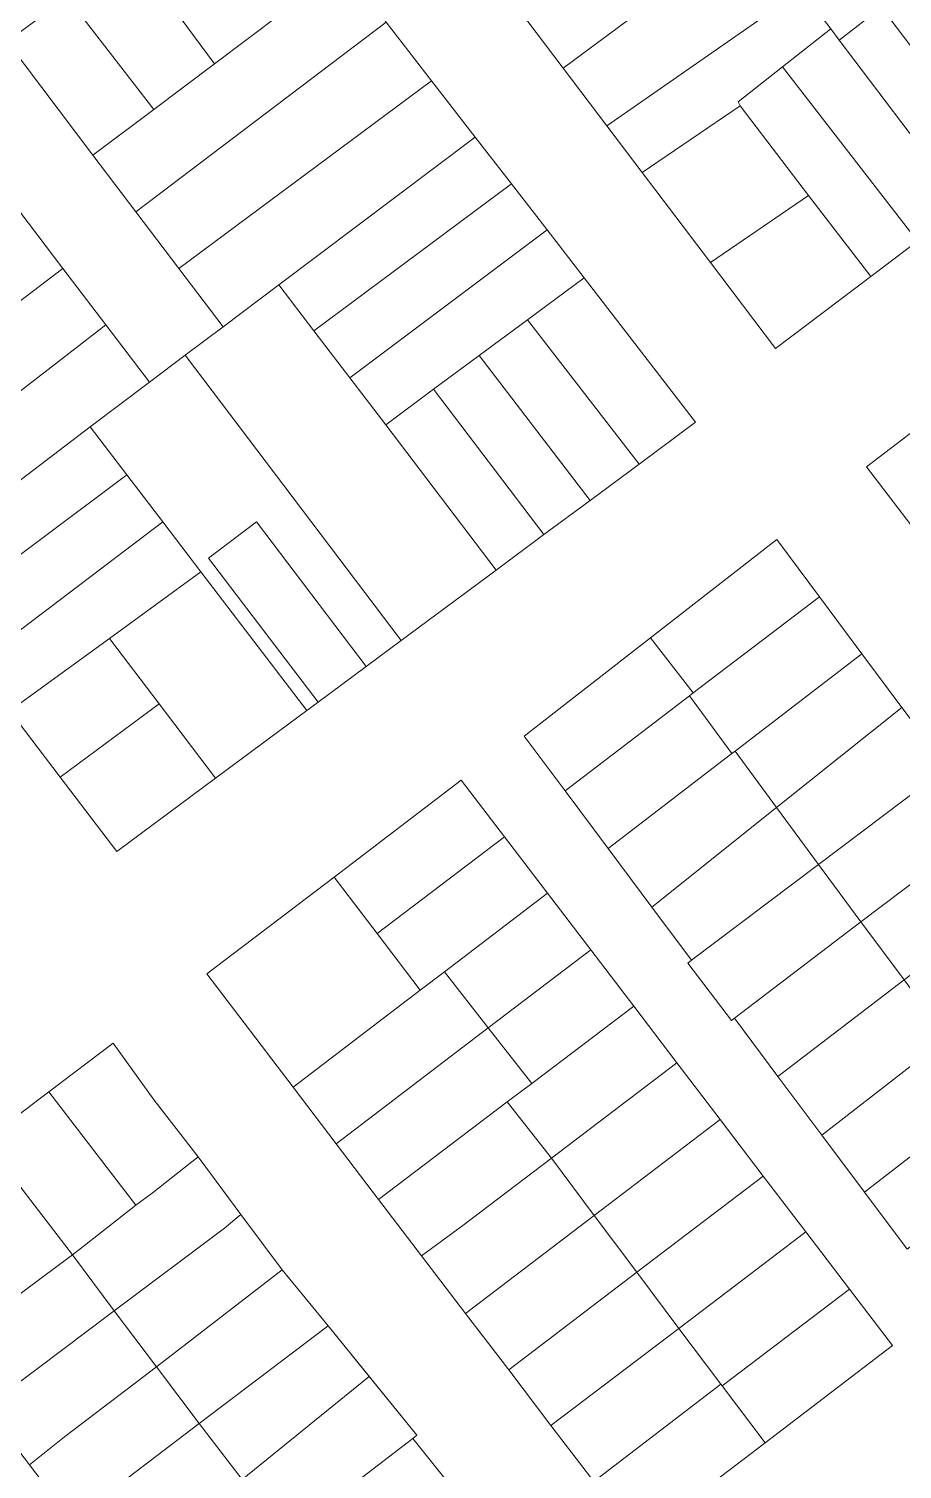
# Model space of a CAD drawing. Header units: metres. Extents: x 3873 to 16340, y -5213 to 3289.
# Drawn here: x 4281.7 to 4429, y 1300.6 to 1543.7 of the extents above; entities that cross this region are included whole.
import ezdxf

# ---------------------------------------------------------------- set-up
doc = ezdxf.new("R2010")
doc.units = ezdxf.units.M
doc.layers.add('CONTEXTO-MANZANAS', color=8, linetype='Continuous', lineweight=0, plot=False)
doc.layers.add('CONTEXTO-PARCELAS', color=9, linetype='Continuous', lineweight=0, plot=False)

msp = doc.modelspace()

# ---------------------------------------------------------------- linework, layer by layer
at = {"layer": 'CONTEXTO-MANZANAS'}
for points in [[(4481.72, 1545.82), (4471.82, 1538.32), (4461.44, 1530.45), (4454.44, 1525.13), (4446.75, 1519.29), (4439.57, 1513.85), (4431.6, 1507.82), (4423.72, 1501.85), (4407.69, 1489.7), (4396.69, 1504.23), (4385.16, 1519.41), (4379.19, 1527.29), (4371.82, 1537.01), (4364.29, 1546.98)], [(4341.97, 1544.79), (4349.66, 1534.88), (4357, 1525.38), (4363.13, 1517.48), (4369.13, 1509.73), (4375.38, 1501.66), (4394.19, 1477.32), (4384.66, 1470.23), (4376.38, 1464.1), (4368.6, 1458.32), (4360.57, 1452.35), (4344.53, 1440.45), (4338.62, 1436.06), (4330.52, 1430.05), (4328.62, 1428.63), (4313.22, 1417.23), (4296.57, 1404.85), (4287, 1417.38), (4278.5, 1428.57)], [(4439.41, 1448.26), (4423, 1469.73), (4431.35, 1476.13)], [(4429.85, 1337.73), (4422.69, 1347.35), (4415.5, 1356.98), (4408.07, 1366.91), (4400.75, 1376.76), (4400.22, 1376.35), (4392.88, 1386.04), (4393.47, 1386.51), (4386.78, 1395.45), (4379.41, 1405.35), (4372.16, 1415.07), (4365.25, 1424.32), (4386.57, 1440.88), (4407.88, 1457.48), (4415.07, 1447.85)], [(4415.07, 1447.85), (4422.25, 1438.23), (4429, 1429.16), (4436.6, 1419.01)], [(4333.19, 1400.54), (4354.66, 1416.91), (4361.94, 1407.35), (4369.22, 1397.82), (4376.5, 1388.29), (4383.78, 1378.73), (4391.03, 1369.2), (4398.32, 1359.63), (4405.6, 1350.1), (4412.78, 1340.66), (4420.16, 1331.01), (4427.41, 1321.48), (4405.94, 1305.1), (4384.47, 1288.76), (4377, 1298.54), (4369.78, 1308.01), (4362.66, 1317.38), (4355.38, 1326.91), (4347.94, 1336.66), (4340.69, 1346.16), (4333.53, 1355.54), (4326.28, 1365.1), (4311.72, 1384.2), (4333.19, 1400.54)], [(4263.63, 1348.07), (4274.22, 1356.1), (4285.07, 1364.32), (4295.94, 1372.54), (4302.88, 1362.88), (4310.28, 1353.32), (4317.5, 1343.6), (4324.47, 1334.26), (4332.19, 1324.85), (4339.13, 1316.29), (4347.16, 1306.38), (4346.47, 1305.82), (4354.16, 1296.23)], [(4288.97, 1291.98), (4281.82, 1301.35), (4274.41, 1311.04), (4267.13, 1320.6), (4252.6, 1339.7), (4263.63, 1348.07)]]:
    msp.add_lwpolyline(points, dxfattribs=at)
at = {"layer": 'CONTEXTO-PARCELAS'}
for points in [[(4417, 1543.66), (4412.03, 1550.2), (4403.94, 1560.85), (4396.16, 1571.13), (4367.07, 1609.51), (4375.03, 1615.54), (4426.35, 1547.85), (4425.57, 1547.26), (4418.41, 1541.76), (4417, 1543.66)], [(4417, 1543.66), (4412.03, 1550.2), (4403.94, 1560.85), (4396.16, 1571.13), (4367.07, 1609.51), (4375.03, 1615.54), (4426.35, 1547.85), (4425.57, 1547.26), (4418.41, 1541.76), (4417, 1543.66)], [(4364.29, 1546.98), (4388.03, 1564.85), (4396.16, 1571.13), (4403.94, 1560.85), (4371.82, 1537.01), (4364.29, 1546.98)], [(4364.29, 1546.98), (4388.03, 1564.85), (4396.16, 1571.13), (4403.94, 1560.85), (4371.82, 1537.01), (4364.29, 1546.98)], [(4298.85, 1556.95), (4309.85, 1565.1), (4324.41, 1546.29), (4313.03, 1537.73), (4298.85, 1556.95)], [(4298.85, 1556.95), (4309.85, 1565.1), (4324.41, 1546.29), (4313.03, 1537.73), (4298.85, 1556.95)], [(4379.19, 1527.29), (4371.82, 1537.01), (4403.94, 1560.85), (4412.03, 1550.2), (4379.19, 1527.29)], [(4379.19, 1527.29), (4371.82, 1537.01), (4403.94, 1560.85), (4412.03, 1550.2), (4379.19, 1527.29)], [(4288.16, 1549.01), (4298.85, 1556.95), (4313.03, 1537.73), (4302.78, 1530.04), (4288.16, 1549.01)], [(4288.16, 1549.01), (4298.85, 1556.95), (4313.03, 1537.73), (4302.78, 1530.04), (4288.16, 1549.01)], [(4324.41, 1546.29), (4331.41, 1551.7), (4334.69, 1554.23), (4341.97, 1544.79), (4299.78, 1512.79), (4292.53, 1522.35), (4302.78, 1530.04), (4313.03, 1537.73), (4324.41, 1546.29)], [(4324.41, 1546.29), (4331.41, 1551.7), (4334.69, 1554.23), (4341.97, 1544.79), (4299.78, 1512.79), (4292.53, 1522.35), (4302.78, 1530.04), (4313.03, 1537.73), (4324.41, 1546.29)], [(4426.35, 1547.85), (4433.07, 1553.01), (4454.44, 1525.13), (4446.75, 1519.29), (4425.57, 1547.26), (4426.35, 1547.85)], [(4426.35, 1547.85), (4433.07, 1553.01), (4454.44, 1525.13), (4446.75, 1519.29), (4425.57, 1547.26), (4426.35, 1547.85)], [(4278.07, 1541.51), (4288.16, 1549.01), (4302.78, 1530.04), (4292.53, 1522.35), (4278.07, 1541.51)], [(4278.07, 1541.51), (4288.16, 1549.01), (4302.78, 1530.04), (4292.53, 1522.35), (4278.07, 1541.51)], [(4412.03, 1550.2), (4417, 1543.66), (4408.82, 1537.23), (4401.35, 1531.35), (4401.72, 1530.66), (4385.16, 1519.41), (4379.19, 1527.29), (4412.03, 1550.2)], [(4412.03, 1550.2), (4417, 1543.66), (4408.82, 1537.23), (4401.35, 1531.35), (4401.72, 1530.66), (4385.16, 1519.41), (4379.19, 1527.29), (4412.03, 1550.2)], [(4439.57, 1513.85), (4418.41, 1541.76), (4425.57, 1547.26), (4446.75, 1519.29), (4439.57, 1513.85)], [(4439.57, 1513.85), (4418.41, 1541.76), (4425.57, 1547.26), (4446.75, 1519.29), (4439.57, 1513.85)], [(4307, 1503.23), (4299.78, 1512.79), (4341.97, 1544.79), (4349.66, 1534.88), (4307, 1503.23)], [(4307, 1503.23), (4299.78, 1512.79), (4341.97, 1544.79), (4349.66, 1534.88), (4307, 1503.23)], [(4431.6, 1507.82), (4408.82, 1537.23), (4417, 1543.66), (4418.41, 1541.76), (4439.57, 1513.85), (4431.6, 1507.82)], [(4431.6, 1507.82), (4408.82, 1537.23), (4417, 1543.66), (4418.41, 1541.76), (4439.57, 1513.85), (4431.6, 1507.82)], [(4287.44, 1503.23), (4280.22, 1512.73), (4265.44, 1532.16), (4278.07, 1541.51), (4292.53, 1522.35), (4299.78, 1512.79), (4307, 1503.23), (4314.47, 1493.38), (4308.1, 1488.6), (4302.07, 1484.04), (4294.72, 1493.7), (4287.44, 1503.23)], [(4287.44, 1503.23), (4280.22, 1512.73), (4265.44, 1532.16), (4278.07, 1541.51), (4292.53, 1522.35), (4299.78, 1512.79), (4307, 1503.23), (4314.47, 1493.38), (4308.1, 1488.6), (4302.07, 1484.04), (4294.72, 1493.7), (4287.44, 1503.23)], [(4423.72, 1501.85), (4413.25, 1515.54), (4401.72, 1530.66), (4401.35, 1531.35), (4408.82, 1537.23), (4431.6, 1507.82), (4423.72, 1501.85)], [(4423.72, 1501.85), (4413.25, 1515.54), (4401.72, 1530.66), (4401.35, 1531.35), (4408.82, 1537.23), (4431.6, 1507.82), (4423.72, 1501.85)], [(4307, 1503.23), (4349.66, 1534.88), (4357, 1525.38), (4323.91, 1500.48), (4314.47, 1493.38), (4307, 1503.23)], [(4307, 1503.23), (4349.66, 1534.88), (4357, 1525.38), (4323.91, 1500.48), (4314.47, 1493.38), (4307, 1503.23)], [(4396.69, 1504.23), (4385.16, 1519.41), (4401.72, 1530.66), (4413.25, 1515.54), (4396.69, 1504.23)], [(4396.69, 1504.23), (4385.16, 1519.41), (4401.72, 1530.66), (4413.25, 1515.54), (4396.69, 1504.23)], [(4323.91, 1500.48), (4357, 1525.38), (4363.13, 1517.48), (4329.78, 1492.73), (4323.91, 1500.48)], [(4323.91, 1500.48), (4357, 1525.38), (4363.13, 1517.48), (4329.78, 1492.73), (4323.91, 1500.48)], [(4335.85, 1484.79), (4329.78, 1492.73), (4363.13, 1517.48), (4369.13, 1509.73), (4335.85, 1484.79)], [(4335.85, 1484.79), (4329.78, 1492.73), (4363.13, 1517.48), (4369.13, 1509.73), (4335.85, 1484.79)], [(4407.69, 1489.7), (4396.69, 1504.23), (4413.25, 1515.54), (4423.72, 1501.85), (4407.69, 1489.7)], [(4407.69, 1489.7), (4396.69, 1504.23), (4413.25, 1515.54), (4423.72, 1501.85), (4407.69, 1489.7)], [(4248.5, 1489.29), (4259.1, 1497.04), (4269.6, 1504.73), (4276.25, 1509.57), (4280.22, 1512.73), (4287.44, 1503.23), (4245.79, 1471.57), (4238.1, 1481.66), (4248.5, 1489.29)], [(4248.5, 1489.29), (4259.1, 1497.04), (4269.6, 1504.73), (4276.25, 1509.57), (4280.22, 1512.73), (4287.44, 1503.23), (4245.79, 1471.57), (4238.1, 1481.66), (4248.5, 1489.29)], [(4341.91, 1476.82), (4335.85, 1484.79), (4369.13, 1509.73), (4375.38, 1501.66), (4365.82, 1494.57), (4357.69, 1488.54), (4350, 1482.85), (4341.91, 1476.82)], [(4341.91, 1476.82), (4335.85, 1484.79), (4369.13, 1509.73), (4375.38, 1501.66), (4365.82, 1494.57), (4357.69, 1488.54), (4350, 1482.85), (4341.91, 1476.82)], [(4253.04, 1462.07), (4245.79, 1471.57), (4287.44, 1503.23), (4294.72, 1493.7), (4271.19, 1475.57), (4253.04, 1462.07)], [(4253.04, 1462.07), (4245.79, 1471.57), (4287.44, 1503.23), (4294.72, 1493.7), (4271.19, 1475.57), (4253.04, 1462.07)], [(4344.53, 1440.45), (4308.1, 1488.6), (4314.47, 1493.38), (4323.91, 1500.48), (4329.78, 1492.73), (4335.85, 1484.79), (4341.91, 1476.82), (4360.57, 1452.35), (4344.53, 1440.45)], [(4344.53, 1440.45), (4308.1, 1488.6), (4314.47, 1493.38), (4323.91, 1500.48), (4329.78, 1492.73), (4335.85, 1484.79), (4341.91, 1476.82), (4360.57, 1452.35), (4344.53, 1440.45)], [(4365.82, 1494.57), (4375.38, 1501.66), (4394.19, 1477.32), (4384.66, 1470.23), (4365.82, 1494.57)], [(4365.82, 1494.57), (4375.38, 1501.66), (4394.19, 1477.32), (4384.66, 1470.23), (4365.82, 1494.57)], [(4271.19, 1475.57), (4294.72, 1493.7), (4302.07, 1484.04), (4292.03, 1476.51), (4260.41, 1452.38), (4253.04, 1462.07), (4271.19, 1475.57)], [(4271.19, 1475.57), (4294.72, 1493.7), (4302.07, 1484.04), (4292.03, 1476.51), (4260.41, 1452.38), (4253.04, 1462.07), (4271.19, 1475.57)], [(4376.38, 1464.1), (4357.69, 1488.54), (4365.82, 1494.57), (4384.66, 1470.23), (4376.38, 1464.1)], [(4376.38, 1464.1), (4357.69, 1488.54), (4365.82, 1494.57), (4384.66, 1470.23), (4376.38, 1464.1)], [(4328.62, 1428.63), (4310.71, 1452.06), (4304.29, 1460.47), (4298.22, 1468.41), (4292.03, 1476.51), (4302.07, 1484.04), (4308.1, 1488.6), (4344.53, 1440.45), (4338.62, 1436.06), (4320.1, 1460.48), (4312.03, 1454.34), (4330.52, 1430.05), (4328.62, 1428.63)], [(4328.62, 1428.63), (4310.71, 1452.06), (4304.29, 1460.47), (4298.22, 1468.41), (4292.03, 1476.51), (4302.07, 1484.04), (4308.1, 1488.6), (4344.53, 1440.45), (4338.62, 1436.06), (4320.1, 1460.48), (4312.03, 1454.34), (4330.52, 1430.05), (4328.62, 1428.63)], [(4368.6, 1458.32), (4350, 1482.85), (4357.69, 1488.54), (4376.38, 1464.1), (4368.6, 1458.32)], [(4368.6, 1458.32), (4350, 1482.85), (4357.69, 1488.54), (4376.38, 1464.1), (4368.6, 1458.32)], [(4341.91, 1476.82), (4350, 1482.85), (4368.6, 1458.32), (4360.57, 1452.35), (4341.91, 1476.82)], [(4341.91, 1476.82), (4350, 1482.85), (4368.6, 1458.32), (4360.57, 1452.35), (4341.91, 1476.82)], [(4266.35, 1444.57), (4260.41, 1452.38), (4292.03, 1476.51), (4298.22, 1468.41), (4266.35, 1444.57)], [(4266.35, 1444.57), (4260.41, 1452.38), (4292.03, 1476.51), (4298.22, 1468.41), (4266.35, 1444.57)], [(4439.41, 1448.26), (4423, 1469.73), (4431.35, 1476.13), (4447.6, 1454.57), (4439.41, 1448.26)], [(4439.41, 1448.26), (4423, 1469.73), (4431.35, 1476.13), (4447.6, 1454.57), (4439.41, 1448.26)], [(4439.41, 1448.26), (4423, 1469.73), (4431.35, 1476.13), (4447.6, 1454.57), (4439.41, 1448.26)], [(4266.35, 1444.57), (4298.22, 1468.41), (4304.29, 1460.47), (4272.53, 1436.41), (4266.35, 1444.57)], [(4266.35, 1444.57), (4298.22, 1468.41), (4304.29, 1460.47), (4272.53, 1436.41), (4266.35, 1444.57)], [(4272.53, 1436.41), (4304.29, 1460.47), (4310.71, 1452.06), (4295.32, 1440.82), (4278.5, 1428.57), (4272.53, 1436.41)], [(4272.53, 1436.41), (4304.29, 1460.47), (4310.71, 1452.06), (4295.32, 1440.82), (4278.5, 1428.57), (4272.53, 1436.41)], [(4312.03, 1454.34), (4320.1, 1460.48), (4338.62, 1436.06), (4330.52, 1430.05), (4312.03, 1454.34)], [(4312.03, 1454.34), (4320.1, 1460.48), (4338.62, 1436.06), (4330.52, 1430.05), (4312.03, 1454.34)], [(4407.88, 1457.48), (4415.07, 1447.85), (4393.8, 1431.6), (4386.57, 1440.88), (4407.88, 1457.48)], [(4407.88, 1457.48), (4415.07, 1447.85), (4393.8, 1431.6), (4386.57, 1440.88), (4407.88, 1457.48)], [(4303.69, 1429.79), (4295.32, 1440.82), (4310.71, 1452.06), (4328.62, 1428.63), (4313.22, 1417.23), (4303.69, 1429.79)], [(4303.69, 1429.79), (4295.32, 1440.82), (4310.71, 1452.06), (4328.62, 1428.63), (4313.22, 1417.23), (4303.69, 1429.79)], [(4393.13, 1431.1), (4393.8, 1431.6), (4415.07, 1447.85), (4422.25, 1438.23), (4400.85, 1421.79), (4400.32, 1421.38), (4393.13, 1431.1)], [(4393.13, 1431.1), (4393.8, 1431.6), (4415.07, 1447.85), (4422.25, 1438.23), (4400.85, 1421.79), (4400.32, 1421.38), (4393.13, 1431.1)], [(4287, 1417.38), (4278.5, 1428.57), (4295.32, 1440.82), (4303.69, 1429.79), (4287, 1417.38)], [(4287, 1417.38), (4278.5, 1428.57), (4295.32, 1440.82), (4303.69, 1429.79), (4287, 1417.38)], [(4393.8, 1431.6), (4393.13, 1431.1), (4372.16, 1415.07), (4365.25, 1424.32), (4386.57, 1440.88), (4393.8, 1431.6)], [(4393.8, 1431.6), (4393.13, 1431.1), (4372.16, 1415.07), (4365.25, 1424.32), (4386.57, 1440.88), (4393.8, 1431.6)], [(4407.85, 1412.26), (4400.85, 1421.79), (4422.25, 1438.23), (4429, 1429.16), (4407.85, 1412.26)], [(4407.85, 1412.26), (4400.85, 1421.79), (4422.25, 1438.23), (4429, 1429.16), (4407.85, 1412.26)], [(4296.57, 1404.85), (4287, 1417.38), (4303.69, 1429.79), (4313.22, 1417.23), (4296.57, 1404.85)], [(4296.57, 1404.85), (4287, 1417.38), (4303.69, 1429.79), (4313.22, 1417.23), (4296.57, 1404.85)], [(4379.41, 1405.35), (4372.16, 1415.07), (4393.13, 1431.1), (4400.32, 1421.38), (4379.41, 1405.35)], [(4379.41, 1405.35), (4372.16, 1415.07), (4393.13, 1431.1), (4400.32, 1421.38), (4379.41, 1405.35)], [(4407.85, 1412.26), (4429, 1429.16), (4436.6, 1419.01), (4414.91, 1402.66), (4407.85, 1412.26)], [(4407.85, 1412.26), (4429, 1429.16), (4436.6, 1419.01), (4414.91, 1402.66), (4407.85, 1412.26)], [(4379.41, 1405.35), (4400.32, 1421.38), (4400.85, 1421.79), (4407.85, 1412.26), (4386.78, 1395.45), (4379.41, 1405.35)], [(4379.41, 1405.35), (4400.32, 1421.38), (4400.85, 1421.79), (4407.85, 1412.26), (4386.78, 1395.45), (4379.41, 1405.35)], [(4333.19, 1400.54), (4354.66, 1416.91), (4361.94, 1407.35), (4340.47, 1391.01), (4333.19, 1400.54)], [(4333.19, 1400.54), (4354.66, 1416.91), (4361.94, 1407.35), (4340.47, 1391.01), (4333.19, 1400.54)], [(4333.19, 1400.54), (4354.66, 1416.91), (4361.94, 1407.35), (4340.47, 1391.01), (4333.19, 1400.54)], [(4414.91, 1402.66), (4436.6, 1419.01), (4443.78, 1409.38), (4422.07, 1392.98), (4414.91, 1402.66)], [(4414.91, 1402.66), (4436.6, 1419.01), (4443.78, 1409.38), (4422.07, 1392.98), (4414.91, 1402.66)], [(4386.78, 1395.45), (4407.85, 1412.26), (4414.91, 1402.66), (4393.47, 1386.51), (4386.78, 1395.45)], [(4386.78, 1395.45), (4407.85, 1412.26), (4414.91, 1402.66), (4393.47, 1386.51), (4386.78, 1395.45)], [(4340.47, 1391.01), (4361.94, 1407.35), (4369.22, 1397.82), (4351.82, 1384.57), (4347.75, 1381.45), (4340.47, 1391.01)], [(4340.47, 1391.01), (4361.94, 1407.35), (4369.22, 1397.82), (4351.82, 1384.57), (4347.75, 1381.45), (4340.47, 1391.01)], [(4340.47, 1391.01), (4361.94, 1407.35), (4369.22, 1397.82), (4351.82, 1384.57), (4347.75, 1381.45), (4340.47, 1391.01)], [(4429.35, 1383.2), (4422.07, 1392.98), (4443.78, 1409.38), (4450.94, 1399.76), (4429.35, 1383.2)], [(4429.35, 1383.2), (4422.07, 1392.98), (4443.78, 1409.38), (4450.94, 1399.76), (4429.35, 1383.2)], [(4392.88, 1386.04), (4393.47, 1386.51), (4414.91, 1402.66), (4422.07, 1392.98), (4400.75, 1376.76), (4400.22, 1376.35), (4392.88, 1386.04)], [(4392.88, 1386.04), (4393.47, 1386.51), (4414.91, 1402.66), (4422.07, 1392.98), (4400.75, 1376.76), (4400.22, 1376.35), (4392.88, 1386.04)], [(4326.28, 1365.1), (4311.72, 1384.2), (4333.19, 1400.54), (4340.47, 1391.01), (4347.75, 1381.45), (4326.28, 1365.1)], [(4326.28, 1365.1), (4311.72, 1384.2), (4333.19, 1400.54), (4340.47, 1391.01), (4347.75, 1381.45), (4326.28, 1365.1)], [(4326.28, 1365.1), (4311.72, 1384.2), (4333.19, 1400.54), (4340.47, 1391.01), (4347.75, 1381.45), (4326.28, 1365.1)], [(4359.22, 1375.1), (4351.82, 1384.57), (4369.22, 1397.82), (4376.5, 1388.29), (4359.22, 1375.1)], [(4359.22, 1375.1), (4351.82, 1384.57), (4369.22, 1397.82), (4376.5, 1388.29), (4359.22, 1375.1)], [(4359.22, 1375.1), (4351.82, 1384.57), (4369.22, 1397.82), (4376.5, 1388.29), (4359.22, 1375.1)], [(4408.07, 1366.91), (4400.75, 1376.76), (4422.07, 1392.98), (4429.35, 1383.2), (4408.07, 1366.91)], [(4408.07, 1366.91), (4400.75, 1376.76), (4422.07, 1392.98), (4429.35, 1383.2), (4408.07, 1366.91)], [(4366.57, 1365.73), (4359.22, 1375.1), (4376.5, 1388.29), (4383.78, 1378.73), (4366.57, 1365.73)], [(4366.57, 1365.73), (4359.22, 1375.1), (4376.5, 1388.29), (4383.78, 1378.73), (4366.57, 1365.73)], [(4366.57, 1365.73), (4359.22, 1375.1), (4376.5, 1388.29), (4383.78, 1378.73), (4366.57, 1365.73)], [(4326.28, 1365.1), (4347.75, 1381.45), (4351.82, 1384.57), (4359.22, 1375.1), (4333.53, 1355.54), (4326.28, 1365.1)], [(4326.28, 1365.1), (4347.75, 1381.45), (4351.82, 1384.57), (4359.22, 1375.1), (4333.53, 1355.54), (4326.28, 1365.1)], [(4326.28, 1365.1), (4347.75, 1381.45), (4351.82, 1384.57), (4359.22, 1375.1), (4333.53, 1355.54), (4326.28, 1365.1)], [(4415.5, 1356.98), (4408.07, 1366.91), (4429.35, 1383.2), (4436.47, 1373.6), (4436.63, 1373.41), (4415.5, 1356.98)], [(4415.5, 1356.98), (4408.07, 1366.91), (4429.35, 1383.2), (4436.47, 1373.6), (4436.63, 1373.41), (4415.5, 1356.98)], [(4366.57, 1365.73), (4383.78, 1378.73), (4391.03, 1369.2), (4369.85, 1353.1), (4362.41, 1362.6), (4366.57, 1365.73)], [(4366.57, 1365.73), (4383.78, 1378.73), (4391.03, 1369.2), (4369.85, 1353.1), (4362.41, 1362.6), (4366.57, 1365.73)], [(4366.57, 1365.73), (4383.78, 1378.73), (4391.03, 1369.2), (4369.85, 1353.1), (4362.41, 1362.6), (4366.57, 1365.73)], [(4340.69, 1346.16), (4333.53, 1355.54), (4359.22, 1375.1), (4366.57, 1365.73), (4362.41, 1362.6), (4340.69, 1346.16)], [(4340.69, 1346.16), (4333.53, 1355.54), (4359.22, 1375.1), (4366.57, 1365.73), (4362.41, 1362.6), (4340.69, 1346.16)], [(4340.69, 1346.16), (4333.53, 1355.54), (4359.22, 1375.1), (4366.57, 1365.73), (4362.41, 1362.6), (4340.69, 1346.16)], [(4415.5, 1356.98), (4436.63, 1373.41), (4443.88, 1363.82), (4422.69, 1347.35), (4415.5, 1356.98)], [(4415.5, 1356.98), (4436.63, 1373.41), (4443.88, 1363.82), (4422.69, 1347.35), (4415.5, 1356.98)], [(4302.88, 1362.88), (4310.28, 1353.32), (4302.53, 1347.23), (4299.78, 1345.16), (4285.07, 1364.32), (4295.94, 1372.54), (4302.88, 1362.88)], [(4302.88, 1362.88), (4310.28, 1353.32), (4302.53, 1347.23), (4299.78, 1345.16), (4285.07, 1364.32), (4295.94, 1372.54), (4302.88, 1362.88)], [(4377.07, 1343.45), (4369.85, 1353.1), (4391.03, 1369.2), (4398.32, 1359.63), (4377.07, 1343.45)], [(4377.07, 1343.45), (4369.85, 1353.1), (4391.03, 1369.2), (4398.32, 1359.63), (4377.07, 1343.45)], [(4377.07, 1343.45), (4369.85, 1353.1), (4391.03, 1369.2), (4398.32, 1359.63), (4377.07, 1343.45)], [(4289.07, 1336.82), (4274.22, 1356.1), (4285.07, 1364.32), (4299.78, 1345.16), (4291.91, 1338.98), (4289.07, 1336.82)], [(4289.07, 1336.82), (4274.22, 1356.1), (4285.07, 1364.32), (4299.78, 1345.16), (4291.91, 1338.98), (4289.07, 1336.82)], [(4422.69, 1347.35), (4443.88, 1363.82), (4451.1, 1354.26), (4429.85, 1337.73), (4422.69, 1347.35)], [(4422.69, 1347.35), (4443.88, 1363.82), (4451.1, 1354.26), (4429.85, 1337.73), (4422.69, 1347.35)], [(4340.69, 1346.16), (4362.41, 1362.6), (4369.85, 1353.1), (4354.91, 1341.76), (4347.94, 1336.66), (4340.69, 1346.16)], [(4340.69, 1346.16), (4362.41, 1362.6), (4369.85, 1353.1), (4354.91, 1341.76), (4347.94, 1336.66), (4340.69, 1346.16)], [(4340.69, 1346.16), (4362.41, 1362.6), (4369.85, 1353.1), (4354.91, 1341.76), (4347.94, 1336.66), (4340.69, 1346.16)], [(4377.07, 1343.45), (4398.32, 1359.63), (4405.6, 1350.1), (4384.25, 1333.85), (4377.07, 1343.45)], [(4377.07, 1343.45), (4398.32, 1359.63), (4405.6, 1350.1), (4384.25, 1333.85), (4377.07, 1343.45)], [(4377.07, 1343.45), (4398.32, 1359.63), (4405.6, 1350.1), (4384.25, 1333.85), (4377.07, 1343.45)], [(4278.53, 1328.91), (4274.78, 1333.51), (4264.28, 1347.23), (4263.63, 1348.07), (4274.22, 1356.1), (4289.07, 1336.82), (4278.53, 1328.91)], [(4278.53, 1328.91), (4274.78, 1333.51), (4264.28, 1347.23), (4263.63, 1348.07), (4274.22, 1356.1), (4289.07, 1336.82), (4278.53, 1328.91)], [(4289.07, 1336.82), (4291.91, 1338.98), (4299.78, 1345.16), (4302.53, 1347.23), (4310.28, 1353.32), (4317.5, 1343.6), (4314.69, 1341.32), (4296.13, 1327.38), (4289.07, 1336.82)], [(4289.07, 1336.82), (4291.91, 1338.98), (4299.78, 1345.16), (4302.53, 1347.23), (4310.28, 1353.32), (4317.5, 1343.6), (4314.69, 1341.32), (4296.13, 1327.38), (4289.07, 1336.82)], [(4355.38, 1326.91), (4347.94, 1336.66), (4354.91, 1341.76), (4369.85, 1353.1), (4377.07, 1343.45), (4355.38, 1326.91)], [(4355.38, 1326.91), (4347.94, 1336.66), (4354.91, 1341.76), (4369.85, 1353.1), (4377.07, 1343.45), (4355.38, 1326.91)], [(4355.38, 1326.91), (4347.94, 1336.66), (4354.91, 1341.76), (4369.85, 1353.1), (4377.07, 1343.45), (4355.38, 1326.91)], [(4391.35, 1324.38), (4384.25, 1333.85), (4405.6, 1350.1), (4412.78, 1340.66), (4403.35, 1333.48), (4391.35, 1324.38)], [(4391.35, 1324.38), (4384.25, 1333.85), (4405.6, 1350.1), (4412.78, 1340.66), (4403.35, 1333.48), (4391.35, 1324.38)], [(4391.35, 1324.38), (4384.25, 1333.85), (4405.6, 1350.1), (4412.78, 1340.66), (4403.35, 1333.48), (4391.35, 1324.38)], [(4303.25, 1317.88), (4296.13, 1327.38), (4314.69, 1341.32), (4317.5, 1343.6), (4324.47, 1334.26), (4303.25, 1317.88)], [(4303.25, 1317.88), (4296.13, 1327.38), (4314.69, 1341.32), (4317.5, 1343.6), (4324.47, 1334.26), (4303.25, 1317.88)], [(4355.38, 1326.91), (4377.07, 1343.45), (4384.25, 1333.85), (4362.66, 1317.38), (4355.38, 1326.91)], [(4355.38, 1326.91), (4377.07, 1343.45), (4384.25, 1333.85), (4362.66, 1317.38), (4355.38, 1326.91)], [(4355.38, 1326.91), (4377.07, 1343.45), (4384.25, 1333.85), (4362.66, 1317.38), (4355.38, 1326.91)], [(4391.35, 1324.38), (4403.35, 1333.48), (4412.78, 1340.66), (4420.16, 1331.01), (4398.69, 1314.7), (4398.47, 1314.98), (4391.35, 1324.38)], [(4391.35, 1324.38), (4403.35, 1333.48), (4412.78, 1340.66), (4420.16, 1331.01), (4398.69, 1314.7), (4398.47, 1314.98), (4391.35, 1324.38)], [(4391.35, 1324.38), (4403.35, 1333.48), (4412.78, 1340.66), (4420.16, 1331.01), (4398.69, 1314.7), (4398.47, 1314.98), (4391.35, 1324.38)], [(4267.13, 1320.6), (4278.53, 1328.91), (4289.07, 1336.82), (4296.13, 1327.38), (4274.41, 1311.04), (4267.13, 1320.6)], [(4267.13, 1320.6), (4278.53, 1328.91), (4289.07, 1336.82), (4296.13, 1327.38), (4274.41, 1311.04), (4267.13, 1320.6)], [(4303.25, 1317.88), (4324.47, 1334.26), (4332.19, 1324.85), (4310.47, 1308.35), (4303.25, 1317.88)], [(4303.25, 1317.88), (4324.47, 1334.26), (4332.19, 1324.85), (4310.47, 1308.35), (4303.25, 1317.88)], [(4362.66, 1317.38), (4384.25, 1333.85), (4391.35, 1324.38), (4369.78, 1308.01), (4362.66, 1317.38)], [(4362.66, 1317.38), (4384.25, 1333.85), (4391.35, 1324.38), (4369.78, 1308.01), (4362.66, 1317.38)], [(4362.66, 1317.38), (4384.25, 1333.85), (4391.35, 1324.38), (4369.78, 1308.01), (4362.66, 1317.38)], [(4398.69, 1314.7), (4420.16, 1331.01), (4427.41, 1321.48), (4405.94, 1305.1), (4398.69, 1314.7)], [(4398.69, 1314.7), (4420.16, 1331.01), (4427.41, 1321.48), (4405.94, 1305.1), (4398.69, 1314.7)], [(4398.69, 1314.7), (4420.16, 1331.01), (4427.41, 1321.48), (4405.94, 1305.1), (4398.69, 1314.7)], [(4281.82, 1301.35), (4274.41, 1311.04), (4296.13, 1327.38), (4303.25, 1317.88), (4287.75, 1306.1), (4281.82, 1301.35)], [(4281.82, 1301.35), (4274.41, 1311.04), (4296.13, 1327.38), (4303.25, 1317.88), (4287.75, 1306.1), (4281.82, 1301.35)], [(4317.69, 1298.91), (4310.47, 1308.35), (4332.19, 1324.85), (4347.16, 1306.38), (4346.47, 1305.82), (4325, 1289.35), (4317.69, 1298.91)], [(4339.13, 1316.29), (4317.69, 1298.91), (4310.47, 1308.35), (4332.19, 1324.85), (4339.13, 1316.29)], [(4317.69, 1298.91), (4310.47, 1308.35), (4332.19, 1324.85), (4347.16, 1306.38), (4346.47, 1305.82), (4325, 1289.35), (4317.69, 1298.91)], [(4339.13, 1316.29), (4317.69, 1298.91), (4310.47, 1308.35), (4332.19, 1324.85), (4339.13, 1316.29)], [(4377, 1298.54), (4369.78, 1308.01), (4391.35, 1324.38), (4398.47, 1314.98), (4377, 1298.54)], [(4377, 1298.54), (4369.78, 1308.01), (4391.35, 1324.38), (4398.47, 1314.98), (4377, 1298.54)], [(4377, 1298.54), (4369.78, 1308.01), (4391.35, 1324.38), (4398.47, 1314.98), (4377, 1298.54)], [(4281.82, 1301.35), (4287.75, 1306.1), (4303.25, 1317.88), (4310.47, 1308.35), (4288.97, 1291.98), (4281.82, 1301.35)], [(4281.82, 1301.35), (4287.75, 1306.1), (4303.25, 1317.88), (4310.47, 1308.35), (4288.97, 1291.98), (4281.82, 1301.35)], [(4317.69, 1298.91), (4339.13, 1316.29), (4347.16, 1306.38), (4346.47, 1305.82), (4325, 1289.35), (4317.69, 1298.91)], [(4317.69, 1298.91), (4339.13, 1316.29), (4347.16, 1306.38), (4346.47, 1305.82), (4325, 1289.35), (4317.69, 1298.91)], [(4377, 1298.54), (4398.47, 1314.98), (4398.69, 1314.7), (4405.94, 1305.1), (4384.47, 1288.76), (4377, 1298.54)], [(4377, 1298.54), (4398.47, 1314.98), (4398.69, 1314.7), (4405.94, 1305.1), (4384.47, 1288.76), (4377, 1298.54)], [(4377, 1298.54), (4398.47, 1314.98), (4398.69, 1314.7), (4405.94, 1305.1), (4384.47, 1288.76), (4377, 1298.54)], [(4288.97, 1291.98), (4310.47, 1308.35), (4317.69, 1298.91), (4310.44, 1293.2), (4296.44, 1282.16), (4288.97, 1291.98)], [(4288.97, 1291.98), (4310.47, 1308.35), (4317.69, 1298.91), (4310.44, 1293.2), (4296.44, 1282.16), (4288.97, 1291.98)], [(4354.16, 1296.23), (4343.07, 1287.79), (4332.44, 1279.63), (4325, 1289.35), (4346.47, 1305.82), (4354.16, 1296.23)], [(4354.16, 1296.23), (4343.07, 1287.79), (4332.44, 1279.63), (4325, 1289.35), (4346.47, 1305.82), (4354.16, 1296.23)]]:
    msp.add_lwpolyline(points, dxfattribs=at)

doc.saveas('drawing.dxf')
